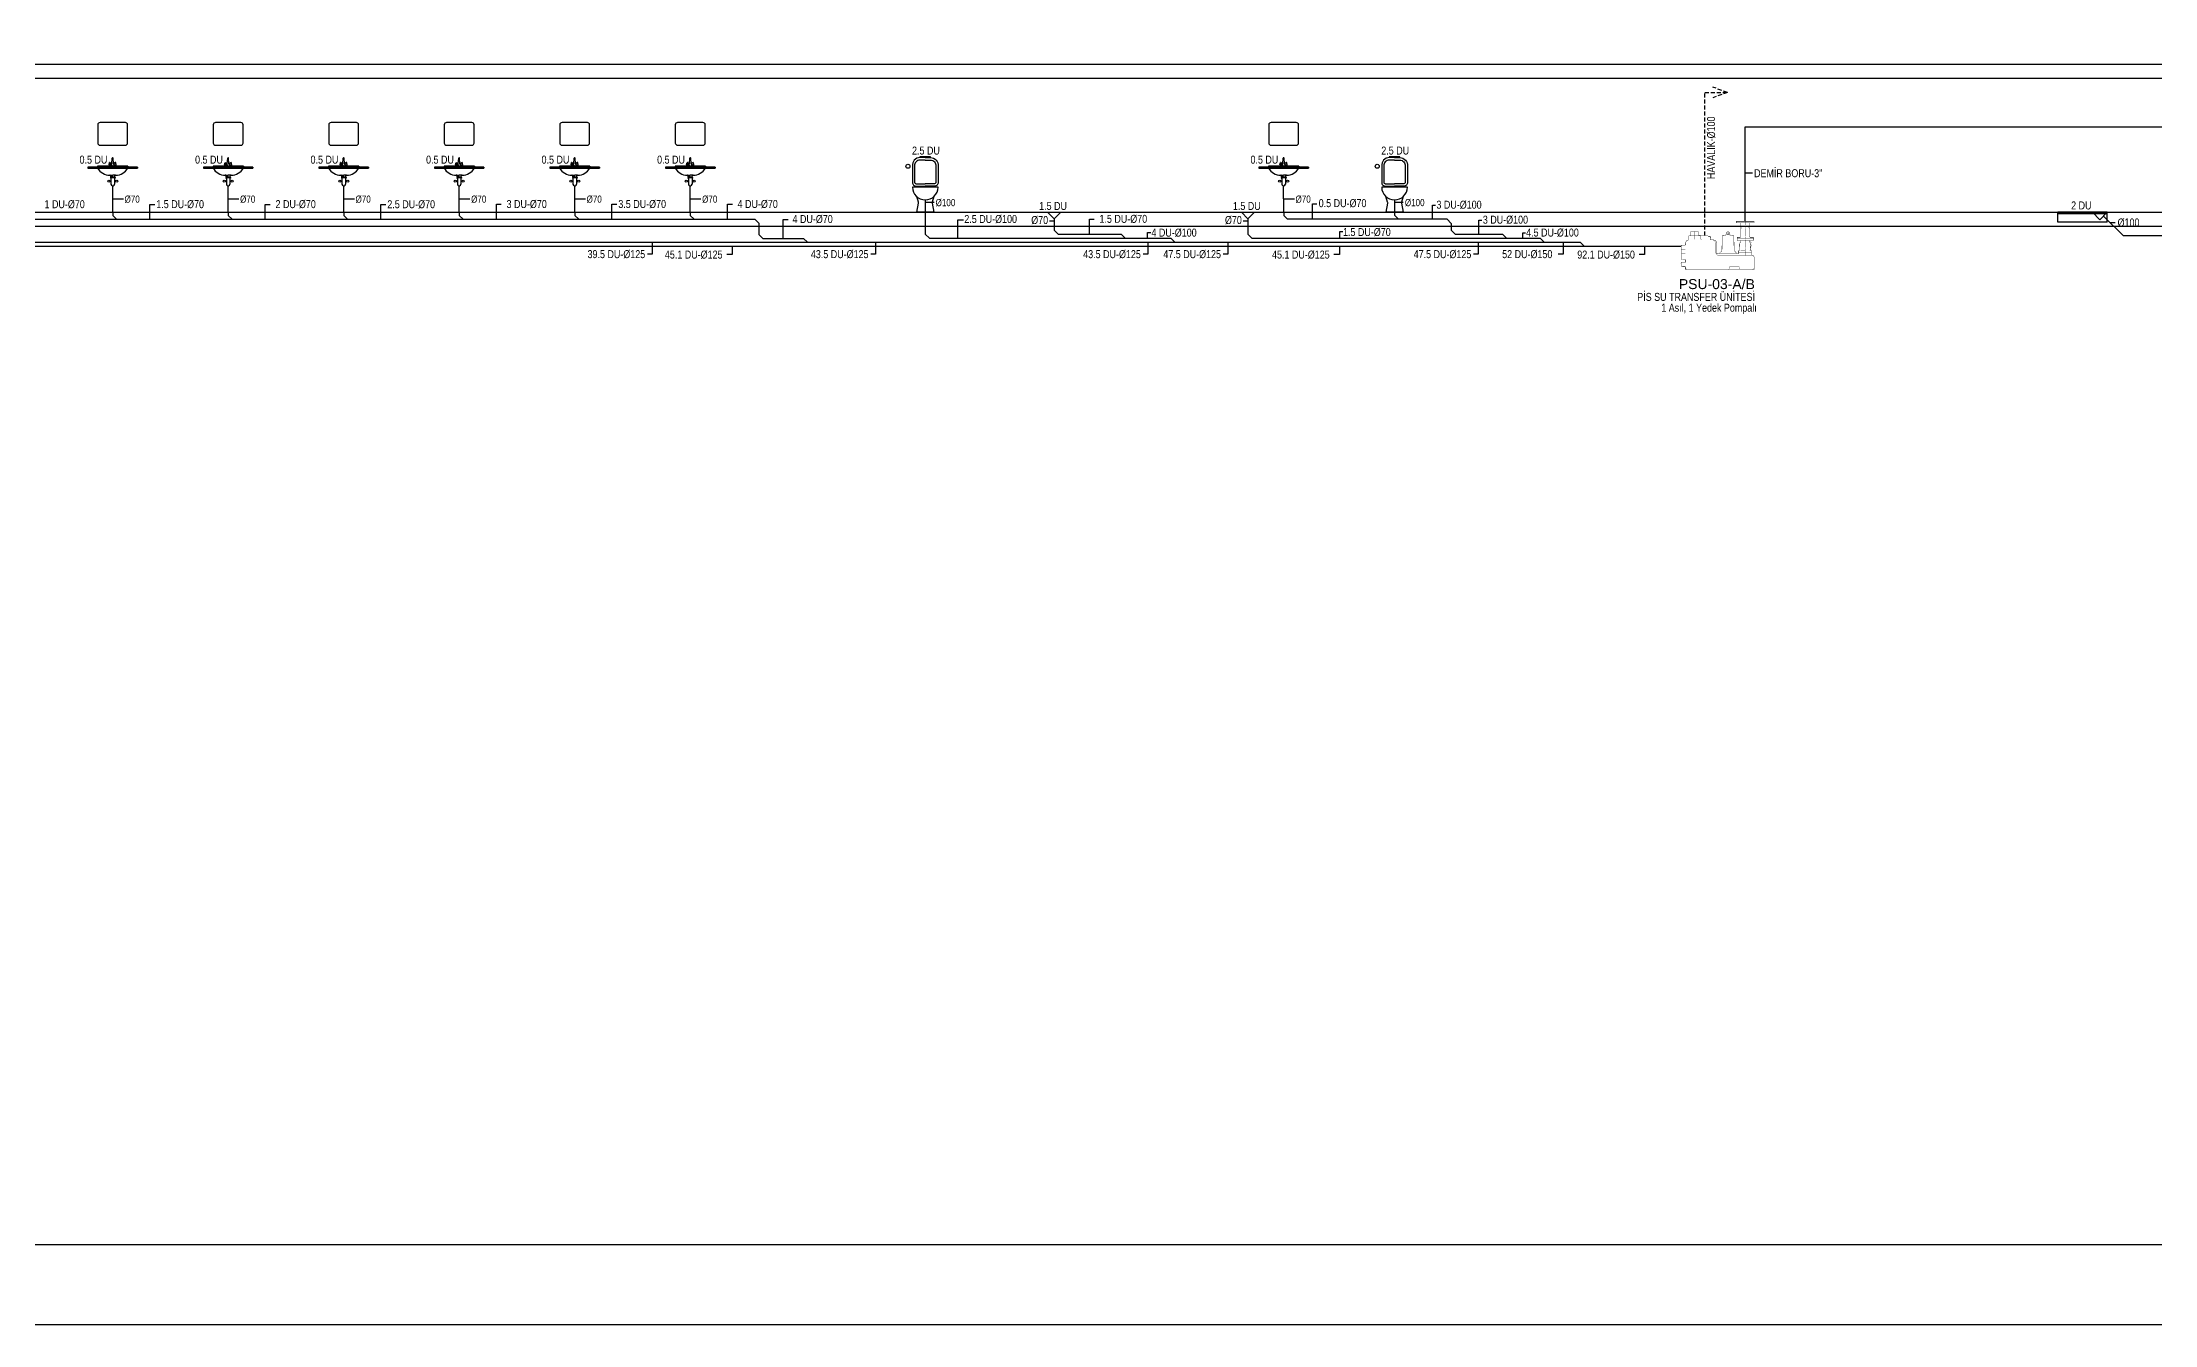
# Model space of a CAD drawing. Header units: centimetres. Extents: x 224692 to 285983, y -88114 to -79914.
# Drawn here: x 261780 to 267060, y -88114 to -84907 of the extents above; entities that cross this region are included whole.
import ezdxf
from ezdxf.enums import TextEntityAlignment as Align

# ---------------------------------------------------------------- set-up
doc = ezdxf.new("R2010")
doc.units = ezdxf.units.CM
doc.header["$LTSCALE"] = 0.2
doc.linetypes.add('DASHED', pattern=[75, 50, -25])
doc.layers.get('0').update_dxf_attribs({"color": 252})
for name, color, linetype, lineweight in [('1-BASLIK', 53, 'Continuous', 25), ('SP-CIHAZ', 152, 'DASHED', 30), ('SP-CIHAZ-NO', 173, 'DASHED', 30), ('SP-DEMIR-BORU', 244, 'Continuous', 30), ('SP-DEMIR-BORU-TEXT', 113, 'Continuous', 30), ('SP-HAVALIK', 80, 'DASHED', 30), ('SP-PIS', 6, 'Continuous', 30), ('SP-PIS-ALT KAT TAVANINDA', 30, 'Continuous', 30), ('SP-PIS-CAP', 241, 'Continuous', 30), ('SP-PISSU', 6, 'Continuous', 70), ('SP-PISSU-DOSEME', 121, 'Continuous', 30), ('SP-TEXT', 241, 'DASHED', 30)]:
    doc.layers.add(name, color=color, linetype=linetype, lineweight=lineweight)
for name, color, linetype in [('SP-ARMATUR-PIS-YUKBIRIMI', 213, 'Continuous'), ('SP-ARMATUR-PİSSU', 96, 'Continuous'), ('SP-IZGARA', 151, 'Continuous'), ('SP-PIS-YUKBIRIMI', 13, 'Continuous'), ('SP-PISSU-TEXT', 241, 'Continuous'), ('SP-SUZGEC', 14, 'Continuous')]:
    doc.layers.add(name, color=color, linetype=linetype)
doc.styles.add('ARIAL', font='arial.ttf')
doc.styles.add('LUCIDASANS', font='arial.ttf', dxfattribs={"width": 0.8})
doc.styles.get("Standard").update_dxf_attribs({"font": 'arial.ttf'})
doc.styles.add('Y200-ARIAL', font='arial.ttf', dxfattribs={"width": 0.8})

# ---------------------------------------------------------------- blocks, each defined once
blk = doc.blocks.new('SUZ')
for p, q in [((-24.7, 0), (0, -24.7)), ((24.7, 0), (-24.7, 0)), ((0, -24.7), (24.7, 0))]:
    blk.add_line(p, q)
blk = doc.blocks.new('C1')
at = {"color": 7}
for p, q in [((-16.9, 6.3), (-14.7, 16.5)), ((-8.1, 4.9), (-16.1, 5.3)), ((-13.4, 17.1), (-5, 12.8)), ((-2.5, 0.7), (-7.5, 5.3)), ((-3.9, 11.6), (-4.6, 11.5)), ((-3.9, 10.1), (-2.2, 38)), ((3.9, 10.1), (2.2, 38.1)), ((2.5, 0.7), (7.5, 5.3)), ((3.9, 11.6), (4.6, 11.5)), ((5.4, 8), (4.5, 8.8)), ((13.4, 17.1), (5, 12.8)), ((8.1, 4.9), (16.1, 5.3)), ((16.9, 6.3), (14.7, 16.5))]:
    blk.add_line(p, q, dxfattribs=at)
for centre in [(-13.8, 10.6), (13.8, 10.6)]:
    blk.add_circle(centre, 0.88, dxfattribs=at)
for centre, radius, start, end in [((-16, 6.1), 0.88, 167.8993, 267.27508), ((-13.8, 16.4), 0.88, 62.45907, 167.8993), ((-12.5, 11.5), 7.91, 303.09448, 5.51754), ((-5.6, 10.1), 1.76, 285.13666, 0), ((-5.4, 12), 0.88, 18.71745, 62.45907), ((0, 5.3), 5.28, 240.2573, 299.7427), ((0, 36.6), 2.64, 34.33063, 147.35985), ((0, 35.1), 2.64, 34.33063, 147.35985), ((5.6, 10.1), 1.76, 180, 228.43438), ((5.4, 12), 0.88, 117.54093, 161.28255), ((12.5, 11.5), 7.91, 174.48246, 236.90552), ((13.8, 16.4), 0.88, 12.1007, 117.54093), ((16, 6.1), 0.88, 272.72492, 12.1007)]:
    blk.add_arc(centre, radius, start, end, dxfattribs=at)
blk = doc.blocks.new('N5')
at = {"color": 7}
for p, q in [((2054.9, 169.4), (1869.4, 169.4)), ((1869.4, 169.4), (1869.4, 166.4)), ((1869.4, 166.4), (2054.9, 166.4)), ((2054.9, 169.4), (2054.9, 166.4)), ((1953.3, 140), (1962.1, 140)), ((1953.3, 130.6), (1955.5, 130.6)), ((1953.3, 130.6), (1953.3, 128.4)), ((1953.3, 128.4), (1955.5, 128.4)), ((1954.4, 133.8), (1954.4, 130.6)), ((1954.4, 130.6), (1969.8, 130.6)), ((1955.5, 128.4), (1955.5, 123.3)), ((1955.5, 128.4), (1955.5, 105.6)), ((1961, 100.1), (1963.2, 100.1)), ((1971, 140), (1962.1, 140)), ((1962.1, 0), (1962.1, 100.1)), ((1968.7, 130.6), (1970.9, 130.6)), ((1968.7, 128.4), (1970.9, 128.4)), ((1968.7, 128.4), (1968.7, 105.6)), ((1969.8, 133.8), (1969.8, 130.6)), ((1970.9, 130.6), (1970.9, 128.4))]:
    blk.add_line(p, q, dxfattribs=at)
for p, q in [((2018.8, 173.5), (1905.4, 173.5)), ((1905.4, 173.5), (1905.4, 169.4)), ((2018.8, 173.5), (2018.8, 169.4)), ((1954.5, 133), (1953.7, 137.9)), ((1962.1, 133), (1954.5, 133)), ((1962.1, 133), (1969.7, 133)), ((1969.7, 133), (1970.6, 137.9))]:
    blk.add_line(p, q)
at = {"linetype": 'Continuous'}
blk.add_lwpolyline([(1914.8, 337.2, 0.414214), (1906.1, 328.6), (1906.1, 260.2, 0.414214), (1914.8, 251.6), (2009.5, 251.6, 0.414214), (2018.1, 260.2), (2018.1, 328.6, 0.414214), (2009.5, 337.2)], format="xyb", close=True, dxfattribs=at)
at = {"color": 7}
for centre in [(1947.3, 116.9), (1977, 116.9)]:
    blk.add_circle(centre, 4, dxfattribs=at)
for centre, radius, start, end in [((1949.4, 189.6), 49.7, 207.84161, 272.09595), ((1974.9, 189.6), 49.7, 267.90405, 332.15839), ((1951.3, 137.5), 2.43, 10, 92.09595), ((1973, 137.5), 2.43, 87.90405, 170)]:
    blk.add_arc(centre, radius, start, end)
for centre, start, end in [((1961, 105.6), 180, 270), ((1963.2, 105.6), 270, 0)]:
    blk.add_arc(centre, 5.5, start, end, dxfattribs=at)
at = {"linetype": 'Continuous', "xscale": 0.8, "yscale": 0.8, "zscale": 0.8}
blk.add_blockref('C1', (1961.9, 173.5), dxfattribs=at)
blk = doc.blocks.new('LAVABO-KS')
blk.add_blockref('N5', (-1962.1, 0))
blk = doc.blocks.new('KLOZET-KS')
for points in [[(0, 137), (-13.2, 137, 0.435412), (-32.2, 115.8), (-32.2, 74.7, 0.414214), (-22.7, 65.1), (0, 65.1)], [(0, 137), (13.2, 137, -0.435412), (32.2, 115.8), (32.2, 74.7, -0.414214), (22.7, 65.1), (0, 65.1)], [(21.5, 39.4), (17.3, 25.7, 0.102282), (17, 23.2), (21.1, 0), (-21.1, 0), (-17, 23.2, 0.102282), (-17.3, 25.7), (-21.5, 39.4)]]:
    blk.add_lwpolyline(points, format="xyb")
at = {"color": 7}
for points in [[(0, 130.6), (-13.2, 130.6, 0.432063), (-26.7, 115.8), (-26.7, 74.9, 0.414214), (-23.4, 71.5), (0, 71.5)], [(0, 130.6), (13.2, 130.6, -0.432063), (26.7, 115.8), (26.7, 74.9, -0.414214), (23.4, 71.5), (0, 71.5)]]:
    blk.add_lwpolyline(points, format="xyb", dxfattribs=at)
blk.add_lwpolyline([(13.2, 137), (13.2, 139.1), (0, 139.1), (-13.2, 139.1), (-13.2, 137)], dxfattribs=at)
blk.add_lwpolyline([(32.2, 63), (-32.2, 63)])
blk.add_circle((-43.3, 115.2), 5)
blk.add_arc((0, 63.4), 32.2, 180.6388, 359.3612)
blk = doc.blocks.new('A$C5cdce70e')
for p, q in [((-82.5, 0), (-82.5, 16.5)), ((-82.5, 0), (0, 0)), ((0, 0), (0, 16.5))]:
    blk.add_line(p, q)
at = {"color": 252}
for p, q in [((-82.5, 16.5), (0, 16.5)), ((-82.5, 14.2), (0, 14.2)), ((-74.2, 14.2), (-74.2, 16.5)), ((-66, 14.2), (-66, 16.5)), ((-57.7, 14.2), (-57.7, 16.5)), ((-49.5, 14.2), (-49.5, 16.5)), ((-41.2, 14.2), (-41.2, 16.5)), ((-33, 14.2), (-33, 16.5)), ((-24.7, 14.2), (-24.7, 16.5)), ((-16.5, 14.2), (-16.5, 16.5)), ((-8.2, 14.2), (-8.2, 16.5))]:
    blk.add_line(p, q, dxfattribs=at)
blk = doc.blocks.new('A$C6FA149A7')
for points, const_width in [([(-11.1, -1.9), (-11.1, 0)], 0.494), ([(4.2, 0), (-11.1, 0)], 0.494), ([(0, 0.2), (0, 1.2)], 0.176), ([(0, -4.8), (0, 0.2)], 0.176), ([(11.1, 0), (4.2, 0)], 0.494), ([(11.1, -1.9), (11.1, 0)], 0.494), ([(-6.2, -1.9), (-11.1, -1.9)], 0.494), ([(-10.2, -24), (-10.1, -21.6)], 0.494), ([(-5.7, -24), (-10.2, -24)], 0.494), ([(-10.1, -21.6), (-10.1, -20)], 0.494), ([(-6, -20), (-10.1, -20)], 0.494), ([(10.1, -21.6), (-10.1, -21.6)], 0.247), ([(-6.4, -25.6), (-6.7, -25.8), (-7, -26), (-7.2, -26.4), (-7.2, -26.8), (-7, -27.2), (-6.8, -27.5)], 0.494), ([(-6.4, -25.6), (-6, -25.6)], 0.494), ([(-5.7, -2.1), (-6.3, -1.9)], 0.494), ([(4.2, -1.9), (-6.2, -1.9)], 0.247), ([(-6, -20), (-5.7, -19.7)], 0.494), ([(-5.8, -25.6), (-5.9, -25.6), (-5.9, -25.6), (-5.9, -25.6), (-5.9, -25.6), (-6, -25.6), (-6, -25.6)], 0.494), ([(3.8, -20), (-6, -20)], 0.247), ([(-5.5, -25.7), (-5.6, -25.6), (-5.6, -25.6), (-5.7, -25.6), (-5.7, -25.6), (-5.8, -25.6), (-5.8, -25.6)], 0.494), ([(-5.9, -27.1), (-5.5, -25.7)], 0.247), ([(-5.5, -2.6), (-5.7, -2.1)], 0.494), ([(-5.7, -19.7), (-5.5, -19.3)], 0.494), ([(-5.6, -24.2), (-5.7, -24.1)], 0.494), ([(5.9, -24), (-5.7, -24)], 0.247), ([(-5.5, -24.3), (-5.6, -24.2)], 0.494), ([(-5.5, -19.3), (-5.5, -2.6)], 0.494), ([(-5.5, -24.5), (-5.5, -24.3)], 0.494), ([(-5.5, -25.5), (-5.5, -24.5)], 0.494), ([(-5.5, -25.7), (-5.5, -25.5)], 0.494), ([(5.5, -11), (5.3, -9.8), (4.9, -8.7), (4.3, -7.6), (3.4, -6.7), (2.4, -6.1), (1.2, -5.7), (0, -5.5), (-1.2, -5.7), (-2.4, -6.1), (-3.4, -6.7), (-4.3, -7.6), (-5, -8.7), (-5.4, -9.8), (-5.5, -11)], 0.247), ([(0, -7.8), (0, -5.8)], 0.176), ([(0, -13.8), (0, -8.8)], 0.176), ([(0, -18.8), (0, -13.8)], 0.176), ([(0, -21.8), (0, -19.8)], 0.176), ([(0, -27.8), (0, -22.8)], 0.176), ([(6, -20), (3.8, -20)], 0.247), ([(6.2, -1.9), (4.2, -1.9)], 0.247), ([(5.7, -2.1), (5.5, -2.6)], 0.494), ([(5.5, -19.3), (5.5, -2.6)], 0.494), ([(5.5, -19.3), (5.6, -19.7)], 0.494), ([(5.9, -24), (5.8, -24), (5.7, -24.1), (5.6, -24.2), (5.5, -24.2), (5.5, -24.3), (5.5, -24.5)], 0.494), ([(5.5, -25.6), (5.5, -24.5)], 0.494), ([(5.5, -25.7), (5.5, -25.6)], 0.494), ([(5.6, -25.7), (5.5, -25.7)], 0.494), ([(5.6, -19.7), (6, -20)], 0.494), ([(6.3, -26.5), (5.9, -26.1), (5.8, -26.1), (5.8, -26.1), (5.8, -26), (5.7, -26), (5.7, -25.9), (5.6, -25.7)], 0.494), ([(6.2, -1.9), (5.7, -2.1)], 0.494), ([(10.1, -24), (5.9, -24)], 0.494), ([(10.1, -20), (6, -20)], 0.494), ([(11.1, -1.9), (6.2, -1.9)], 0.494), ([(6.7, -27), (6.3, -26.5)], 0.494), ([(10.1, -21.6), (10.1, -20)], 0.494), ([(10.1, -24), (10.1, -21.6)], 0.494), ([(13.9, -36.4), (14.2, -18.6)], 0.494), ([(14.5, -18), (14.2, -18.5)], 0.494), ([(14.2, -18.6), (14.2, -18.5)], 0.494), ([(14.9, -17.8), (14.5, -18)], 0.494), ([(14.9, -17.8), (15.8, -17.6)], 0.494), ([(18.1, -17.2), (15.8, -17.6)], 0.494), ([(20.4, -17), (18.1, -17.2)], 0.494), ([(23.3, -14.7), (23.2, -14.1), (22.8, -13.5), (22.2, -13.1), (21.5, -13), (20.8, -13.1), (20.2, -13.5), (19.8, -14.1), (19.7, -14.7), (19.9, -15.6), (20.5, -16.2)], 0.494), ([(20.4, -17), (20.5, -17)], 0.494), ([(20.5, -16.5), (20.5, -16.2)], 0.494), ([(20.5, -16.9), (20.6, -16.8)], 0.494), ([(20.5, -17), (20.5, -16.9)], 0.494), ([(22.5, -14.7), (22.3, -14.2), (21.8, -13.8), (21.2, -13.8), (20.7, -14.2), (20.5, -14.7)], 0.247), ([(20.5, -14.7), (20.6, -15.2), (21, -15.6), (21.5, -15.8), (22, -15.6), (22.4, -15.2), (22.5, -14.7)], 0.247), ([(22.5, -16.5), (20.5, -16.5)], 0.247), ([(20.6, -16.8), (20.6, -16.7)], 0.494), ([(20.7, -16.6), (20.6, -16.6), (20.6, -16.6), (20.6, -16.6), (20.6, -16.6), (20.6, -16.7)], 0.247), ([(20.7, -16.5), (20.7, -16.6)], 0.247), ([(21.5, -13.9), (21.5, -13)], 0.176), ([(21.5, -18.9), (21.5, -13.9)], 0.176), ([(21.5, -21.9), (21.5, -19.9)], 0.176), ([(21.5, -27.9), (21.5, -22.9)], 0.176), ([(22.4, -16.6), (22.3, -16.5)], 0.247), ([(22.4, -16.8), (22.4, -16.7)], 0.494), ([(22.5, -16.9), (22.4, -16.8)], 0.494), ([(22.5, -16.2), (23.1, -15.6)], 0.494), ([(22.5, -16.5), (22.5, -16.2)], 0.494), ([(22.4, -16.7), (22.4, -16.6)], 0.247), ([(22.5, -17), (22.5, -16.9)], 0.494), ([(22.6, -17), (22.5, -17)], 0.494), ([(28.1, -17.8), (27.3, -17.6), (26.8, -17.5), (26.3, -17.4), (25.8, -17.3), (25.4, -17.2), (24.9, -17.2), (24.5, -17.1), (24, -17.1), (23.7, -17), (23.6, -17), (23.3, -17), (22.6, -17)], 0.494), ([(23.1, -15.6), (23.3, -14.7)], 0.494), ([(28.8, -18.6), (28.8, -18.5), (28.8, -18.5), (28.8, -18.4), (28.7, -18.4), (28.7, -18.3), (28.6, -18.2), (28.6, -18.1), (28.5, -18), (28.5, -18), (28.4, -17.9), (28.3, -17.9), (28.1, -17.8)], 0.494), ([(29.1, -36.4), (28.8, -18.6)], 0.494), ([(35.4, -28.2), (35.4, -28), (35.4, -27.8), (35.4, -27.6), (35.4, -27.3), (35.5, -27.1), (35.5, -26.9), (35.6, -26.7), (35.7, -26.4), (35.8, -26.2), (35.9, -26), (36, -25.8), (36.1, -25.7), (36.2, -25.5), (36.3, -25.4), (36.4, -25.2), (36.5, -25.1), (36.6, -25), (36.7, -24.8), (36.8, -24.7), (36.9, -24.6), (37.1, -24.5), (37.2, -24.4), (37.3, -24.3), (37.5, -24.2), (37.6, -24.1), (37.8, -24), (37.9, -23.9), (38.1, -23.8), (38.3, -23.7), (38.6, -23.6), (38.8, -23.5), (39, -23.4), (39.2, -23.4), (39.2, -23.4), (39.3, -23.4), (39.5, -23.3), (39.7, -23.3), (39.9, -23.3), (40.1, -23.3), (40.3, -23.3), (40.4, -23.3), (40.6, -23.3)], 0.494), ([(36.7, -28.2), (36.7, -28.1), (36.7, -28), (36.7, -27.9), (36.7, -27.9), (36.7, -27.8), (36.7, -27.8), (36.8, -27.7), (36.8, -27.7), (36.8, -27.6), (36.8, -27.6), (36.8, -27.5), (36.8, -27.3), (36.9, -27.2), (36.9, -27.1), (36.9, -27), (36.9, -27), (36.9, -26.9), (37, -26.7), (37, -26.6), (37, -26.5), (37.1, -26.5), (37.1, -26.4), (37.1, -26.3), (37.2, -26.2), (37.2, -26), (37.3, -26), (37.3, -25.9), (37.4, -25.7), (37.5, -25.6), (37.5, -25.5), (37.6, -25.4), (37.7, -25.3), (37.8, -25.1), (38, -24.9), (38.2, -24.8), (38.3, -24.6), (38.5, -24.5), (38.6, -24.3), (38.8, -24.2), (38.9, -24.2), (38.9, -24.1), (39.1, -24), (39.3, -23.9), (39.5, -23.8), (39.7, -23.7), (39.9, -23.6), (40, -23.6), (40.1, -23.5), (40.2, -23.5), (40.4, -23.4), (40.6, -23.4), (40.8, -23.3), (41.1, -23.3), (41.5, -23.3)], 0.247), ([(43.7, -23.3), (40.6, -23.3)], 0.494), ([(43.7, -23.3), (43.6, -19)], 0.494), ([(43.7, -19), (43.7, -18.9), (43.7, -18.9), (43.7, -18.9), (43.7, -18.9), (43.8, -18.8), (43.8, -18.8), (43.8, -18.8), (43.9, -18.8)], 0.494), ([(43.7, -19), (43.6, -19)], 0.247), ([(54.6, -23.3), (43.7, -23.3)], 0.247), ([(46.2, -18.8), (43.9, -18.8)], 0.494), ([(46.2, -18.8), (47, -17.9)], 0.494), ([(55.6, -18.8), (46.2, -18.8)], 0.247), ([(47.9, -17.6), (47.8, -17.6), (47.6, -17.7), (47.5, -17.7), (47.4, -17.7), (47.3, -17.7), (47.2, -17.8), (47, -17.9)], 0.494), ([(48.1, -17.6), (47.9, -17.6)], 0.494), ([(58, -17.6), (48.1, -17.6)], 0.494), ([(52.9, -20.1), (52.9, -16.6)], 0.176), ([(52.9, -23.6), (52.9, -20.1)], 0.176), ([(69.9, -23.3), (54.3, -23.3)], 0.247), ([(54.6, -23.3), (55.2, -23)], 0.247), ([(55.2, -23), (55.5, -22.4)], 0.247), ([(55.5, -19.4), (55.6, -18.9)], 0.247), ([(55.5, -22.4), (55.5, -19.4)], 0.247), ([(55.6, -18.4), (55.7, -18.3)], 0.247), ([(55.6, -18.4), (55.6, -18.5)], 0.247), ([(55.6, -18.9), (55.6, -18.5)], 0.247), ([(55.7, -18.3), (55.8, -18.3)], 0.247), ([(55.8, -18.3), (55.9, -18.2)], 0.247), ([(69.2, -18.2), (55.9, -18.2)], 0.247), ([(57.5, -18.2), (57.6, -18.2)], 0.247), ([(57.6, -18.2), (57.8, -18.2), (57.9, -18.1), (58, -17.9), (58, -17.7)], 0.247), ([(58, -14.3), (58.1, -13.9)], 0.494), ([(58, -17.6), (58, -14.3)], 0.494), ([(58.1, -13.4), (58.2, -13.3)], 0.494), ([(58.1, -13.4), (58.1, -13.5)], 0.494), ([(58.1, -13.5), (58.1, -13.6)], 0.494), ([(58.1, -13.9), (58.1, -13.6)], 0.494), ([(58, -17.7), (58, -17.6)], 0.247), ([(58.2, -13.3), (58.3, -13.3)], 0.494), ([(58.4, -13.3), (58.3, -13.3)], 0.494), ([(68.4, -13.3), (58.4, -13.3)], 0.494), ([(63.4, -17.7), (63.4, -12.7)], 0.176), ([(63.4, -22.7), (63.4, -17.7)], 0.176), ([(68.5, -13.3), (68.4, -13.3)], 0.494), ([(68.6, -13.3), (68.5, -13.3)], 0.494), ([(68.7, -13.4), (68.6, -13.3)], 0.494), ([(68.7, -13.5), (68.7, -13.4)], 0.494), ([(68.7, -13.6), (68.7, -13.5)], 0.494), ([(68.7, -13.9), (68.7, -13.6)], 0.494), ([(68.8, -14.3), (68.7, -13.9)], 0.494), ([(68.8, -17.7), (68.8, -14.3)], 0.494), ([(68.8, -17.7), (68.8, -17.9)], 0.494), ([(68.8, -17.9), (68.9, -18.1)], 0.494), ([(68.9, -18.1), (69, -18.2)], 0.494), ([(69, -18.2), (69.2, -18.2)], 0.494), ([(70.9, -18.2), (69.2, -18.2)], 0.494), ([(69.3, -18.2), (69.2, -18.2)], 0.247), ([(70.9, -23.4), (69.9, -23.3)], 0.247), ([(71, -18.3), (70.9, -18.2)], 0.494), ([(71.1, -18.3), (71, -18.3)], 0.494), ([(71.9, -23.7), (70.9, -23.4)], 0.247), ([(71.2, -18.4), (71.1, -18.3)], 0.494), ([(71.2, -18.5), (71.2, -18.4)], 0.494), ([(71.2, -18.9), (71.2, -18.5)], 0.494), ([(71.3, -19.4), (71.2, -18.9)], 0.494), ([(71.3, -22.7), (71.3, -19.4)], 0.494), ([(71.3, -22.7), (71.5, -23.3)], 0.494), ([(71.5, -23.3), (71.9, -23.7)], 0.494), ([(74.9, -28.2), (74.8, -27.1), (74.4, -26), (73.7, -25), (72.9, -24.2), (71.9, -23.7)], 0.494), ([(-8.3, -42.4), (-9.2, -42.6), (-10.1, -43), (-10.7, -43.7), (-11.1, -44.5), (-11.3, -45.4)], 0.494), ([(-11.3, -59.8), (-11.3, -45.4)], 0.494), ([(-8, -42.4), (-8.3, -42.4)], 0.494), ([(-7.5, -36.6), (-7.7, -36.6), (-7.8, -36.6), (-7.9, -36.7), (-8, -36.7), (-8, -36.7), (-8, -36.7)], 0.494), ([(-8, -39.4), (-8, -36.7)], 0.494), ([(-8, -40.6), (-8, -39.4)], 0.494), ([(-8, -41.8), (-8, -40.6)], 0.494), ([(-8, -42.4), (-8, -41.8)], 0.494), ([(8.2, -39.4), (-8, -39.4)], 0.247), ([(-4.2, -42.4), (-8, -42.4)], 0.247), ([(-6.2, -36.6), (-7.5, -36.6)], 0.494), ([(-6.7, -27.9), (-7.1, -28.8), (-7.3, -29.8), (-7.3, -30.8), (-7.1, -31.8), (-6.8, -32.7), (-6.2, -33.5)], 0.494), ([(-6.7, -27.7), (-6.8, -27.5)], 0.494), ([(-6.7, -27.9), (-6.7, -27.7)], 0.494), ([(-6.2, -33.9), (-6.3, -34), (-6.4, -34.2), (-6.5, -34.3), (-6.5, -34.5), (-6.5, -34.7), (-6.5, -34.8)], 0.494), ([(-6.5, -34.8), (-6.5, -35), (-6.5, -35.1), (-6.4, -35.2), (-6.3, -35.3), (-6.3, -35.4), (-6.2, -35.5)], 0.494), ([(-6.2, -33.7), (-6.2, -33.5)], 0.494), ([(-6.2, -33.9), (-6.2, -33.7)], 0.494), ([(-6.2, -36.6), (-6.2, -35.5)], 0.494), ([(-6.2, -35.5), (-6, -27.2)], 0.247), ([(-6.2, -36.6), (-6, -36.6)], 0.247), ([(-5.9, -27.1), (-6, -27.1)], 0.247), ([(-6, -27.1), (-6, -27.2)], 0.247), ([(-4.3, -36.7), (-6, -36.6)], 0.247), ([(-4.3, -36.7), (-4.2, -36.7)], 0.247), ([(-4.2, -36.7), (-4, -36.7)], 0.247), ([(1.3, -42.4), (-4.2, -42.4)], 0.247), ([(-0.7, -36.8), (-4, -36.7)], 0.247), ([(-0.7, -36.8), (-0.5, -36.8)], 0.247), ([(-0.5, -36.8), (-0.3, -36.8)], 0.247), ([(5, -36.8), (-0.3, -36.8)], 0.247), ([(0, -32.8), (0, -27.8)], 0.176), ([(0, -35.8), (0, -33.8)], 0.176), ([(0, -41.8), (0, -36.8)], 0.176), ([(0, -42.8), (0, -41.8)], 0.176), ([(33.7, -42.4), (1.3, -42.4)], 0.247), ([(5, -36.8), (5.2, -36.8)], 0.247), ([(5.2, -36.8), (5.3, -36.8)], 0.247), ([(5.3, -36.8), (7.1, -36.7)], 0.247), ([(6.8, -27.1), (6.7, -27)], 0.494), ([(6.9, -27.3), (6.8, -27.1)], 0.494), ([(7.1, -36.6), (6.9, -27.3)], 0.494), ([(7.5, -36.6), (7.1, -36.6)], 0.494), ([(7.1, -36.7), (7.1, -36.6)], 0.247), ([(7.8, -36.6), (7.7, -36.6), (7.7, -36.6), (7.6, -36.6), (7.6, -36.6), (7.6, -36.6), (7.5, -36.6)], 0.494), ([(8.2, -36.7), (8.1, -36.7), (8.1, -36.7), (8, -36.7), (8, -36.7), (7.9, -36.7), (7.8, -36.6)], 0.494), ([(8.2, -39.4), (8.2, -36.7)], 0.494), ([(8.2, -40.3), (8.2, -39.4)], 0.494), ([(10.5, -40.3), (8.2, -40.3)], 0.494), ([(8.2, -40.6), (8.2, -40.3)], 0.247), ([(8.2, -41.8), (8.2, -40.6)], 0.247), ([(8.2, -42.4), (8.2, -41.8)], 0.247), ([(11.9, -38.7), (10.5, -40.3)], 0.494), ([(20.9, -40.3), (10.5, -40.3)], 0.247), ([(13.4, -37.3), (11.9, -38.7)], 0.494), ([(13.4, -37.3), (13.6, -37.2), (13.7, -37.1), (13.8, -36.9), (13.9, -36.8), (13.9, -36.6), (13.9, -36.4)], 0.494), ([(32.5, -40.3), (20.9, -40.3)], 0.247), ([(21.5, -32.9), (21.5, -27.9)], 0.176), ([(21.5, -35.9), (21.5, -33.9)], 0.176), ([(21.5, -41.9), (21.5, -36.9)], 0.176), ([(21.5, -42.8), (21.5, -41.9)], 0.176), ([(29.1, -36.4), (29.1, -36.6), (29.1, -36.8), (29.2, -36.9), (29.3, -37.1), (29.4, -37.2), (29.5, -37.3)], 0.494), ([(31.1, -38.7), (29.5, -37.3)], 0.494), ([(32.5, -40.3), (31.1, -38.7)], 0.494), ([(35.2, -40.3), (32.5, -40.3)], 0.494), ([(33.7, -42.4), (34.8, -42.2), (35.8, -41.6), (36.5, -40.6), (36.7, -39.4)], 0.247), ([(35.2, -40.3), (35.3, -40.1), (35.3, -40), (35.3, -39.9), (35.3, -39.7), (35.4, -39.6), (35.4, -39.4)], 0.494), ([(36.4, -40.3), (35.2, -40.3)], 0.247), ([(35.4, -39.4), (35.4, -28.2)], 0.494), ([(36.6, -40.4), (36.6, -40.3), (36.5, -40.3), (36.4, -40.3)], 0.247), ([(36.7, -39.4), (36.7, -28.2)], 0.247), ([(74.9, -29.5), (74.9, -28.2)], 0.494), ([(74.9, -29.4), (75, -29.6)], 0.494), ([(77.5, -35.2), (74.8, -35.2)], 0.176), ([(77.5, -43.7), (74.8, -43.7)], 0.176), ([(75, -47.9), (74.9, -48.1)], 0.494), ([(74.9, -48.1), (74.9, -47.9)], 0.494), ([(74.9, -48.1), (74.9, -48)], 0.494), ([(74.9, -48.1), (74.9, -48)], 0.494), ([(74.9, -51.1), (74.9, -48.1)], 0.494), ([(74.9, -51.1), (74.9, -51)], 0.494), ([(74.9, -51.2), (74.9, -51)], 0.494), ([(74.9, -51.1), (75.1, -51.3)], 0.494), ([(74.9, -29.5), (74.9, -29.4)], 0.247), ([(74.9, -29.5), (74.9, -29.4)], 0.247), ([(74.9, -29.7), (74.9, -29.4)], 0.247), ([(75, -29.6), (75.1, -29.7)], 0.494), ([(74.9, -48.1), (74.9, -29.5)], 0.247), ([(74.9, -30.4), (74.9, -29.9)], 0.247), ([(74.9, -40.6), (74.9, -40.1)], 0.247), ([(75, -40.9), (74.9, -41)], 0.247), ([(74.9, -41.1), (74.9, -40.9)], 0.247), ([(74.9, -41.1), (74.9, -41)], 0.247), ([(74.9, -47.6), (74.9, -47.1)], 0.247), ([(75.1, -47.8), (75, -47.9)], 0.494), ([(74.9, -56.6), (74.9, -51.1)], 0.247), ([(74.9, -52.4), (74.9, -52)], 0.247), ([(75.1, -29.7), (75.2, -29.8)], 0.494), ([(75.1, -40.8), (75, -40.9)], 0.247), ([(75.2, -47.7), (75.1, -47.8)], 0.494), ([(75.1, -51.3), (75.4, -51.5)], 0.494), ([(75.2, -29.8), (75.4, -29.8)], 0.494), ([(75.2, -40.7), (75.1, -40.8)], 0.247), ([(75.4, -47.6), (75.2, -47.7)], 0.494), ([(75.4, -40.6), (75.2, -40.7)], 0.247), ([(78.8, -29.8), (75.4, -29.8)], 0.494), ([(78.8, -47.6), (75.4, -47.6)], 0.494), ([(75.4, -51.4), (78.8, -51.4)], 0.494), ([(75.4, -51.5), (75.4, -51.4)], 0.494), ([(78.8, -40.6), (75.4, -40.6)], 0.247), ([(80.1, -35.2), (77.5, -35.2)], 0.176), ([(80.2, -43.7), (77.5, -43.7)], 0.176), ([(79.2, -30), (78.8, -29.8)], 0.494), ([(78.8, -47.6), (79.2, -47.5)], 0.494), ([(79.2, -51.5), (78.8, -51.4)], 0.494), ([(78.8, -40.6), (79.2, -40.6)], 0.247), ([(79.6, -30), (79.2, -30)], 0.494), ([(79.6, -47.5), (79.2, -47.5)], 0.494), ([(79.6, -51.5), (79.2, -51.5)], 0.494), ([(79.6, -40.6), (79.2, -40.6)], 0.247), ([(79.7, -30), (79.6, -30)], 0.494), ([(79.6, -47.5), (79.7, -47.5)], 0.494), ([(79.9, -51.9), (79.9, -51.8), (79.9, -51.8), (79.9, -51.8), (79.9, -51.7), (79.9, -51.7), (79.8, -51.7), (79.8, -51.6), (79.8, -51.6), (79.7, -51.6), (79.7, -51.6), (79.7, -51.6), (79.6, -51.5)], 0.494), ([(79.8, -30), (79.7, -30)], 0.494), ([(79.6, -40.6), (79.7, -40.5)], 0.247), ([(79.7, -47.5), (79.8, -47.5)], 0.494), ([(79.8, -30.1), (79.8, -30)], 0.494), ([(79.9, -30.1), (79.8, -30.1)], 0.494), ([(79.7, -40.5), (79.8, -40.4)], 0.247), ([(79.8, -47.5), (79.8, -47.4)], 0.494), ([(79.8, -47.4), (79.9, -47.4)], 0.494), ([(79.9, -30.2), (79.9, -30.1)], 0.494), ([(79.9, -30.3), (79.9, -30.2)], 0.494), ([(79.9, -40.2), (79.9, -30.3)], 0.494), ([(79.9, -47.2), (79.9, -40.2)], 0.494), ([(79.8, -40.4), (79.9, -40.4)], 0.247), ([(79.9, -47.3), (79.9, -47.2)], 0.494), ([(79.9, -47.4), (79.9, -47.3)], 0.494), ([(79.9, -53.9), (79.9, -51.9)], 0.494), ([(79.9, -40.3), (79.9, -40.2)], 0.247), ([(79.9, -40.4), (79.9, -40.3)], 0.247), ([(80.2, -52.7), (80.3, -52.7)], 0.176), ([(80.3, -52.4), (80.5, -52.4)], 0.176), ([(80.3, -52.5), (80.4, -52.5)], 0.176), ([(80.4, -52.2), (80.6, -52.2)], 0.176), ([(-11.3, -59.8), (-11.2, -60.1)], 0.494), ([(-11.3, -57.2), (-11.1, -58.2), (-10.7, -59), (-10.1, -59.7), (-9.2, -60.1), (-8.3, -60.2)], 0.247), ([(-11.2, -60.1), (-10.8, -60.2)], 0.494), ([(74.4, -60.2), (-10.8, -60.2)], 0.494), ([(6.2, -60.2), (6.9, -60)], 0.247), ([(6.9, -60), (7.2, -59.3)], 0.247), ([(7.4, -57.1), (7.2, -57.6)], 0.247), ([(7.2, -59.3), (7.2, -57.6)], 0.247), ([(8, -56.9), (7.4, -57.1)], 0.247), ([(19.4, -56.9), (8, -56.9)], 0.247), ([(20, -57.1), (19.4, -56.9)], 0.247), ([(20.2, -57.6), (20, -57.1)], 0.247), ([(20.2, -59.3), (20.2, -57.6)], 0.247), ([(20.2, -59.3), (20.5, -60)], 0.247), ([(20.5, -60), (21.2, -60.2)], 0.247), ([(71.9, -60.2), (72.7, -60.1), (73.4, -59.8), (74, -59.4), (74.5, -58.8), (74.8, -58.1), (74.9, -57.3)], 0.247), ([(74.4, -60.2), (74.8, -60.1)], 0.494), ([(74.8, -60.1), (74.9, -59.7)], 0.494), ([(77.5, -53.9), (74.8, -53.9)], 0.176), ([(75.4, -56.3), (75.4, -56.2), (75.1, -56.4), (74.9, -56.6)], 0.494), ([(74.9, -56.7), (74.9, -56.6)], 0.494), ([(74.9, -59.7), (74.9, -56.6)], 0.494), ([(74.9, -53.9), (74.9, -53.6)], 0.247), ([(74.9, -54.1), (74.9, -53.9)], 0.247), ([(74.9, -56.4), (74.9, -56.1)], 0.247), ([(78.8, -56.3), (75.4, -56.3)], 0.494), ([(80.1, -53.9), (77.5, -53.9)], 0.176), ([(78.8, -56.3), (79.2, -56.1)], 0.494), ([(79.6, -56.1), (79.2, -56.1)], 0.494), ([(79.9, -55.9), (79.9, -55.9), (79.9, -55.9), (79.9, -56), (79.9, -56), (79.8, -56), (79.8, -56.1), (79.8, -56.1), (79.7, -56.1), (79.7, -56.1), (79.7, -56.1), (79.6, -56.1)], 0.494), ([(79.9, -55.8), (79.9, -53.9)], 0.494), ([(79.9, -55.8), (79.9, -55.9)], 0.494)]:
    blk.add_lwpolyline(points, dxfattribs=dict(const_width=const_width))

msp = doc.modelspace()

# ---------------------------------------------------------------- linework, layer by layer
at = {"layer": '1-BASLIK'}
for points in [[(224691.5, -88114.3), (224691.5, -79914.3), (285982.6, -79914.3), (285982.6, -88114.3)], [(283082.6, -87914.3), (224891.5, -87914.3), (224891.5, -80114.3), (283082.6, -80114.3)]]:
    msp.add_lwpolyline(points, close=True, dxfattribs=at)
at = {"layer": 'SP-DEMIR-BORU', "lineweight": -3}
for p, q in [((266036.7, -85354.5, 0), (266036.7, -85118.8, 0)), ((266036.7, -85118.8, 0), (269472.7, -85118.8, 0))]:
    msp.add_line(p, q, dxfattribs=at)
at = {"layer": 'SP-DEMIR-BORU-TEXT', "lineweight": -3}
msp.add_line((266054.5, -85234.9, 0), (266036.7, -85234.9, 0), dxfattribs=at)
at = {"layer": 'SP-HAVALIK', "lineweight": -3}
for p, q in [((265935.4, -85390.1, 0), (265935.4, -85032.6, 0)), ((265935.4, -85032.6, 0), (265992.1, -85032.6, 0)), ((265992.1, -85032.6, 0), (265955.3, -85019.2, 0)), ((265992.1, -85032.6, 0), (265955.3, -85046, 0))]:
    msp.add_line(p, q, dxfattribs=at)
at = {"layer": 'SP-PIS', "color": 6, "lineweight": -3, "extrusion": (-1.32356e-08, -4.95396e-07, 1)}
for p, q in [((261956.2, -85340.1, 0), (261966, -85349.9, 0)), ((262244.9, -85340.1, 0), (262254.7, -85349.9, 0)), ((262533.6, -85340.1, 0), (262543.4, -85349.9, 0)), ((262822.3, -85340.1, 0), (262832.2, -85349.9, 0)), ((263111, -85340.1, 0), (263120.9, -85349.9, 0)), ((263399.8, -85340.1, 0), (263409.6, -85349.9, 0)), ((264883, -85340.1, 0), (264892.9, -85349.9, 0)), ((265160.2, -85339.7, 0), (265170.4, -85349.9, 0)), ((265291.3, -85349.9, 0), (265301.4, -85360, 0)), ((263987.2, -85387.2, 0), (263997.4, -85397.4, 0))]:
    msp.add_line(p, q, dxfattribs=at)
at = {"layer": 'SP-PIS', "color": 6, "lineweight": -3}
for p, q in [((265291.3, -85349.9, 0), (264892.9, -85349.9, 0)), ((265301.4, -85360, 0), (265301.4, -85377.4, 0))]:
    msp.add_line(p, q, dxfattribs=at)
at = {"layer": 'SP-PIS', "color": 6, "lineweight": -3, "extrusion": (0, 1.23558e-07, 1)}
msp.add_line((265301.4, -85377.4, 0), (265311.4, -85387.4, 0), dxfattribs=at)
at = {"layer": 'SP-PIS-ALT KAT TAVANINDA', "lineweight": -3, "transparency": 33554687}
for p, q in [((264309.5, -85348.9, 0), (264309.5, -85377.4, 0)), ((264793.8, -85348.9, 0), (264793.8, -85387.4, 0))]:
    msp.add_line(p, q, dxfattribs=at)
at = {"layer": 'SP-PIS-ALT KAT TAVANINDA', "lineweight": -3, "transparency": 33554687, "extrusion": (-6.17853e-09, 5.71318e-08, 1)}
for p, q in [((264319.5, -85387.4, 0), (264309.5, -85377.4, 0)), ((264803.8, -85397.4, 0), (264793.8, -85387.4, 0))]:
    msp.add_line(p, q, dxfattribs=at)
at = {"layer": 'SP-PIS-CAP', "color": 7, "lineweight": -3, "ltscale": 100}
for p, q in [((225667.3, -84961.6, 0), (282297.8, -84961.6, 0)), ((225667.3, -84996.6, 0), (282297.8, -84996.6, 0)), ((225667.3, -85332.4, 0), (282297.8, -85332.4, 0)), ((225667.3, -85367.4, 0), (282297.8, -85367.4, 0))]:
    msp.add_line(p, q, dxfattribs=at)
at = {"layer": 'SP-PIS-CAP', "lineweight": -3}
for p, q in [((261983, -85299.2, 0), (261956.2, -85299.2, 0)), ((262271.7, -85299.2, 0), (262244.9, -85299.2, 0)), ((262560.5, -85299.2, 0), (262533.6, -85299.2, 0)), ((262849.2, -85299.2, 0), (262822.3, -85299.2, 0)), ((263137.9, -85299.2, 0), (263111, -85299.2, 0)), ((263426.6, -85299.2, 0), (263399.7, -85299.2, 0)), ((264009.1, -85307.9, 0), (263987.2, -85307.9, 0)), ((264909.9, -85299.2, 0), (264883, -85299.2, 0)), ((265182, -85307.9, 0), (265160.2, -85307.9, 0))]:
    msp.add_line(p, q, dxfattribs=at)
at = {"layer": 'SP-PIS-CAP', "lineweight": -3, "transparency": 33554687}
for p, q in [((264297.4, -85353.4, 0), (264309.5, -85353.4, 0)), ((264781.6, -85353.4, 0), (264793.8, -85353.4, 0))]:
    msp.add_line(p, q, dxfattribs=at)
at = {"layer": 'SP-PIS-CAP'}
msp.add_line((266961.6, -85358.8, 0), (266949.4, -85358.8, 0), dxfattribs=at)
at = {"layer": 'SP-PIS-YUKBIRIMI'}
for p, q in [((262048.9, -85349.7, 0), (262048.9, -85312.7, 0)), ((262048.9, -85312.7, 0), (262061.4, -85312.7, 0)), ((262337.6, -85349.6, 0), (262337.6, -85312.6, 0)), ((262337.6, -85312.6, 0), (262350.1, -85312.6, 0)), ((262626.4, -85349.9, 0), (262626.4, -85312.9, 0)), ((262626.4, -85312.9, 0), (262638.8, -85312.9, 0)), ((262915.1, -85349.4, 0), (262915.1, -85312.4, 0)), ((262915.1, -85312.4, 0), (262927.5, -85312.4, 0)), ((263203.8, -85349.3, 0), (263203.8, -85312.3, 0)), ((263203.8, -85312.3, 0), (263216.2, -85312.3, 0)), ((263492.5, -85349.2, 0), (263492.5, -85312.2, 0)), ((263492.5, -85312.2, 0), (263505, -85312.2, 0)), ((264955.4, -85349.9, 0), (264955.4, -85311.4, 0)), ((264955.4, -85311.4, 0), (264966.3, -85311.4, 0)), ((265254.7, -85349.9, 0), (265254.7, -85314.5, 0)), ((265254.7, -85314.5, 0), (265262.1, -85314.5, 0)), ((263632.1, -85397.6, 0), (263632.1, -85350.7, 0)), ((263632.1, -85350.7, 0), (263644.6, -85350.7, 0)), ((264068.2, -85397.4, 0), (264068.2, -85351.3, 0)), ((264068.2, -85351.3, 0), (264083, -85351.3, 0)), ((264398, -85387.4, 0), (264398, -85349.6, 0)), ((264398, -85349.6, 0), (264409.4, -85349.6, 0)), ((265023.8, -85397.4, 0), (265023.8, -85380.1, 0)), ((265023.8, -85380.1, 0), (265031.2, -85380.1, 0)), ((265370.8, -85387.4, 0), (265370.8, -85352, 0)), ((265370.8, -85352, 0), (265378.2, -85352, 0)), ((263304.4, -85407.4, 0), (263304.4, -85436.7, 0)), ((263504.7, -85417.4, 0), (263504.7, -85437.8, 0)), ((263862.7, -85407.4, 0), (263862.7, -85436.7, 0)), ((264542.8, -85397.4, 0), (264542.8, -85383, 0)), ((264542.8, -85383, 0), (264550.6, -85383, 0)), ((264543.4, -85407.4, 0), (264543.4, -85436.7, 0)), ((264743.7, -85407.4, 0), (264743.7, -85436.7, 0)), ((265022.4, -85417.4, 0), (265022.4, -85437.8, 0)), ((265369.4, -85407.4, 0), (265369.4, -85436.7, 0)), ((265480.7, -85397.4, 0), (265480.7, -85383.7, 0)), ((265480.7, -85383.7, 0), (265487.8, -85383.7, 0)), ((265581.3, -85407.4, 0), (265581.3, -85436.7, 0)), ((265785.2, -85417.4, 0), (265785.2, -85437.8, 0)), ((263304.4, -85436.7, 0), (263292.5, -85436.7, 0)), ((263504.7, -85437.8, 0), (263490.9, -85437.8, 0)), ((263862.7, -85436.7, 0), (263850.8, -85436.7, 0)), ((264543.4, -85436.7, 0), (264531.5, -85436.7, 0)), ((264743.7, -85436.7, 0), (264731.8, -85436.7, 0)), ((265022.4, -85437.8, 0), (265008.5, -85437.8, 0)), ((265369.4, -85436.7, 0), (265357.5, -85436.7, 0)), ((265581.3, -85436.7, 0), (265569.4, -85436.7, 0)), ((265785.2, -85437.8, 0), (265771.3, -85437.8, 0))]:
    msp.add_line(p, q, dxfattribs=at)
at = {"layer": 'SP-PISSU', "lineweight": -3}
for p, q in [((263987.2, -85301.2, 0), (263987.2, -85387.2, 0)), ((265160.2, -85301.2, 0), (265160.2, -85339.7, 0))]:
    msp.add_line(p, q, dxfattribs=at)
at = {"layer": 'SP-PISSU', "lineweight": -3, "transparency": 33554687}
for p, q in [((261388.6, -85349.9, 0), (263561.5, -85349.9, 0)), ((261956.2, -85332.6, 0), (261956.2, -85340.1, 0)), ((262244.9, -85332.6, 0), (262244.9, -85340.1, 0)), ((262533.6, -85332.6, 0), (262533.6, -85340.1, 0)), ((262822.3, -85332.6, 0), (262822.3, -85340.1, 0)), ((263111, -85332.6, 0), (263111, -85340.1, 0)), ((263399.8, -85332.6, 0), (263399.8, -85340.1, 0)), ((263571.5, -85359.9, 0), (263571.5, -85387.6, 0)), ((264883, -85332.6, 0), (264883, -85340.1, 0))]:
    msp.add_line(p, q, dxfattribs=at)
at = {"layer": 'SP-PISSU', "lineweight": -3, "transparency": 33554687, "extrusion": (-1.5501e-22, -4.6507e-08, 1)}
for p, q in [((263561.5, -85349.9, 0), (263571.5, -85359.9, 0)), ((263571.5, -85387.6, 0), (263581.5, -85397.6, 0))]:
    msp.add_line(p, q, dxfattribs=at)
at = {"layer": 'SP-PISSU-DOSEME', "lineweight": -3}
for p, q in [((266981.3, -85390.6, 0), (266932.3, -85341.7, 0)), ((248035.3, -85417.4, 0), (265876.9, -85417.4, 0)), ((257526.7, -85407.4, 0), (265623.8, -85407.4, 0)), ((263581.5, -85397.6, 0), (263682.7, -85397.6, 0)), ((263997.4, -85397.4, 0), (264600.8, -85397.4, 0)), ((264319.5, -85387.4, 0), (264476.6, -85387.4, 0)), ((264803.8, -85397.4, 0), (265524.3, -85397.4, 0)), ((265311.4, -85387.4, 0), (265430.2, -85387.4, 0)), ((266981.3, -85390.6, 0), (268010.1, -85390.6, 0))]:
    msp.add_line(p, q, dxfattribs=at)
at = {"layer": 'SP-PISSU-DOSEME', "lineweight": -3, "extrusion": (-1.32356e-08, -4.95396e-07, 1)}
msp.add_line((263682.7, -85397.6, 0), (263692.6, -85407.4, 0), dxfattribs=at)
at = {"layer": 'SP-PISSU-DOSEME', "lineweight": -3, "extrusion": (-6.17853e-09, 5.71318e-08, 1)}
for p, q in [((264486.6, -85397.4, 0), (264476.6, -85387.4, 0)), ((264610.8, -85407.4, 0), (264600.8, -85397.4, 0))]:
    msp.add_line(p, q, dxfattribs=at)
at = {"layer": 'SP-PISSU-DOSEME', "lineweight": -3, "extrusion": (0, 1.23558e-07, 1)}
for p, q in [((265430.2, -85387.4, 0), (265440.2, -85397.4, 0)), ((265524.3, -85397.4, 0), (265534.3, -85407.4, 0)), ((265623.8, -85407.4, 0), (265633.8, -85417.4, 0))]:
    msp.add_line(p, q, dxfattribs=at)

# ---------------------------------------------------------------- block references
at = {"layer": 'SP-ARMATUR-PİSSU', "lineweight": -3, "xscale": 0.6666666666715173, "yscale": 0.6666666666715173, "zscale": 0.6666666666715173, "rotation": 0.02026682418516404}
for p in [(261956.2, -85332.6, 0), (262244.9, -85332.6, 0), (262533.6, -85332.6, 0), (262822.3, -85332.6, 0), (263111, -85332.6, 0), (263399.8, -85332.6, 0), (264883, -85332.6, 0)]:
    msp.add_blockref('LAVABO-KS', p, dxfattribs=at)
at = {"layer": 'SP-ARMATUR-PİSSU', "lineweight": -3, "rotation": 0.02026682418415531}
for p in [(263987.2, -85332.4, 0), (265160.2, -85332.4, 0)]:
    msp.add_blockref('KLOZET-KS', p, dxfattribs=at)
at = {"layer": 'SP-CIHAZ', "lineweight": -3, "xscale": -2, "yscale": 2, "zscale": 2}
msp.add_blockref('A$C6FA149A7', (266036.7, -85354.9, 0), dxfattribs=at)
at = {"layer": 'SP-IZGARA', "xscale": -1.499999748195572, "yscale": 1.499999748195572, "zscale": 1.499999748195572}
msp.add_blockref('A$C5cdce70e', (266817.9, -85357.1, 0), dxfattribs=at)
at = {"layer": 'SP-SUZGEC', "lineweight": -3, "transparency": 33554687, "extrusion": (0, 0, -1), "xscale": 0.6666653736792796, "yscale": 0.6666653736792796, "zscale": -0.6666653736792796}
for p in [(-264309.5, -85332.4, 0), (-264793.8, -85332.4, 0)]:
    msp.add_blockref('SUZ', p, dxfattribs=at)
at = {"layer": 'SP-SUZGEC', "extrusion": (0, 0, -1), "xscale": -0.753959708780316, "yscale": 0.753959708780316, "zscale": -0.753959708780316}
msp.add_blockref('SUZ', (-266923, -85332.4, 0), dxfattribs=at)

# ---------------------------------------------------------------- texts
at = {"layer": 'SP-ARMATUR-PIS-YUKBIRIMI', "lineweight": -3, "style": 'ARIAL', "width": 0.8}
for s, p in [('2.5 DU', (263954.1, -85188, 0)), ('2.5 DU', (265127, -85188, 0)), ('0.5 DU', (261873.3, -85210.7, 0)), ('0.5 DU', (262162, -85210.7, 0)), ('0.5 DU', (262450.7, -85210.7, 0)), ('0.5 DU', (262739.4, -85210.7, 0)), ('0.5 DU', (263028.1, -85210.7, 0)), ('0.5 DU', (263316.9, -85210.7, 0)), ('0.5 DU', (264800.1, -85210.7, 0))]:
    msp.add_text(s, height=20, rotation=0.0203, dxfattribs=at).set_placement(p)
at = {"layer": 'SP-ARMATUR-PIS-YUKBIRIMI', "lineweight": -3, "transparency": 33554687, "style": 'ARIAL', "width": 0.8}
for p in [(264271.8, -85326.5, 0), (264756.1, -85326.5, 0)]:
    msp.add_text('1.5 DU', height=20, dxfattribs=at).set_placement(p)
at = {"layer": 'SP-ARMATUR-PIS-YUKBIRIMI', "style": 'ARIAL', "width": 0.8}
msp.add_text('2 DU', height=20, dxfattribs=at).set_placement((266851.3, -85325.2, 0))
at = {"layer": 'SP-CIHAZ-NO', "lineweight": -3}
msp.add_text('PSU-03-A/B', height=25, dxfattribs=at).set_placement((265870.7, -85524.4, 0))
at = {"layer": 'SP-CIHAZ-NO', "lineweight": -3, "style": 'LUCIDASANS', "width": 0.8}
msp.add_text('1 Asıl, 1 Yedek Pompalı', height=20, dxfattribs=at).set_placement((265826.9, -85581, 0))
at = {"layer": 'SP-DEMIR-BORU-TEXT', "lineweight": -3, "style": 'Y200-ARIAL', "width": 0.8}
msp.add_text('DEMİR BORU-3"', height=20, dxfattribs=at).set_placement((266058.8, -85244.6, 0))
at = {"layer": 'SP-PIS-CAP', "lineweight": -3, "style": 'ARIAL', "width": 0.8}
for s, p in [('%%C70', (261985.8, -85308.4, 0)), ('%%C70', (262274.5, -85308.4, 0)), ('%%C70', (262563.2, -85308.4, 0)), ('%%C70', (262852, -85308.4, 0)), ('%%C70', (263140.7, -85308.4, 0)), ('%%C70', (263429.4, -85308.4, 0)), ('%%C100', (264013.1, -85317.1, 0)), ('%%C70', (264912.7, -85308.4, 0)), ('%%C100', (265186, -85317.1, 0))]:
    msp.add_text(s, height=18, rotation=0.0203, dxfattribs=at).set_placement(p)
at = {"layer": 'SP-PIS-CAP', "lineweight": -3, "transparency": 33554687, "style": 'ARIAL', "width": 0.8}
for p in [(264252, -85361.7, 0), (264736.2, -85361.7, 0)]:
    msp.add_text('%%C70', height=20, dxfattribs=at).set_placement(p)
at = {"layer": 'SP-PIS-CAP', "style": 'ARIAL', "width": 0.8}
msp.add_text('%%C100', height=20, dxfattribs=at).set_placement((266967.4, -85367.8, 0))
at = {"layer": 'SP-PIS-YUKBIRIMI', "style": 'ARIAL', "width": 0.8}
for s, p in [('1 DU-%%C70', (261836, -85312.1, 0)), ('1.5 DU-%%C70', (262124.7, -85312, 0)), ('2 DU-%%C70', (262413.5, -85311.9, 0)), ('2.5 DU-%%C70', (262702.2, -85312.2, 0)), ('3 DU-%%C70', (262990.9, -85311.7, 0)), ('3.5 DU-%%C70', (263279.6, -85311.6, 0)), ('4 DU-%%C70', (263568.3, -85311.5, 0)), ('0.5 DU-%%C70', (265030.2, -85309.5, 0)), ('3 DU-%%C100', (265321.3, -85313.3, 0)), ('4 DU-%%C70', (263705.6, -85349.2, 0)), ('2.5 DU-%%C100', (264150.6, -85349.1, 0)), ('1.5 DU-%%C70', (264482.2, -85348.7, 0)), ('4 DU-%%C100', (264609, -85383.2, 0)), ('1.5 DU-%%C70', (265090.9, -85381.7, 0)), ('3 DU-%%C100', (265437.3, -85350.8, 0)), ('4.5 DU-%%C100', (265554.9, -85383, 0)), ('39.5 DU-%%C125', (263215.1, -85437, 0)), ('45.1 DU-%%C125', (263408.4, -85438.1, 0)), ('43.5 DU-%%C125', (263773.3, -85437, 0)), ('43.5 DU-%%C125', (264454, -85437, 0)), ('47.5 DU-%%C125', (264654.3, -85437, 0)), ('45.1 DU-%%C125', (264926, -85438.1, 0)), ('47.5 DU-%%C125', (265280, -85437, 0)), ('52 DU-%%C150', (265491.9, -85437, 0)), ('92.1 DU-%%C150', (265688.9, -85438.1, 0))]:
    msp.add_text(s, height=20, dxfattribs=at).set_placement(p, align=Align.MIDDLE_CENTER)
at = {"layer": 'SP-PISSU-TEXT', "lineweight": -3, "style": 'ARIAL', "width": 0.8}
msp.add_text('HAVALIK-%%C100', height=20, rotation=90, dxfattribs=at).set_placement((265961.3, -85249.3, 0))
at = {"layer": 'SP-TEXT', "lineweight": -3, "style": 'ARIAL', "width": 0.8}
msp.add_text('PİS SU TRANSFER ÜNİTESİ', height=20, dxfattribs=at).set_placement((265766.8, -85553.9, 0))

doc.saveas('drawing.dxf')
